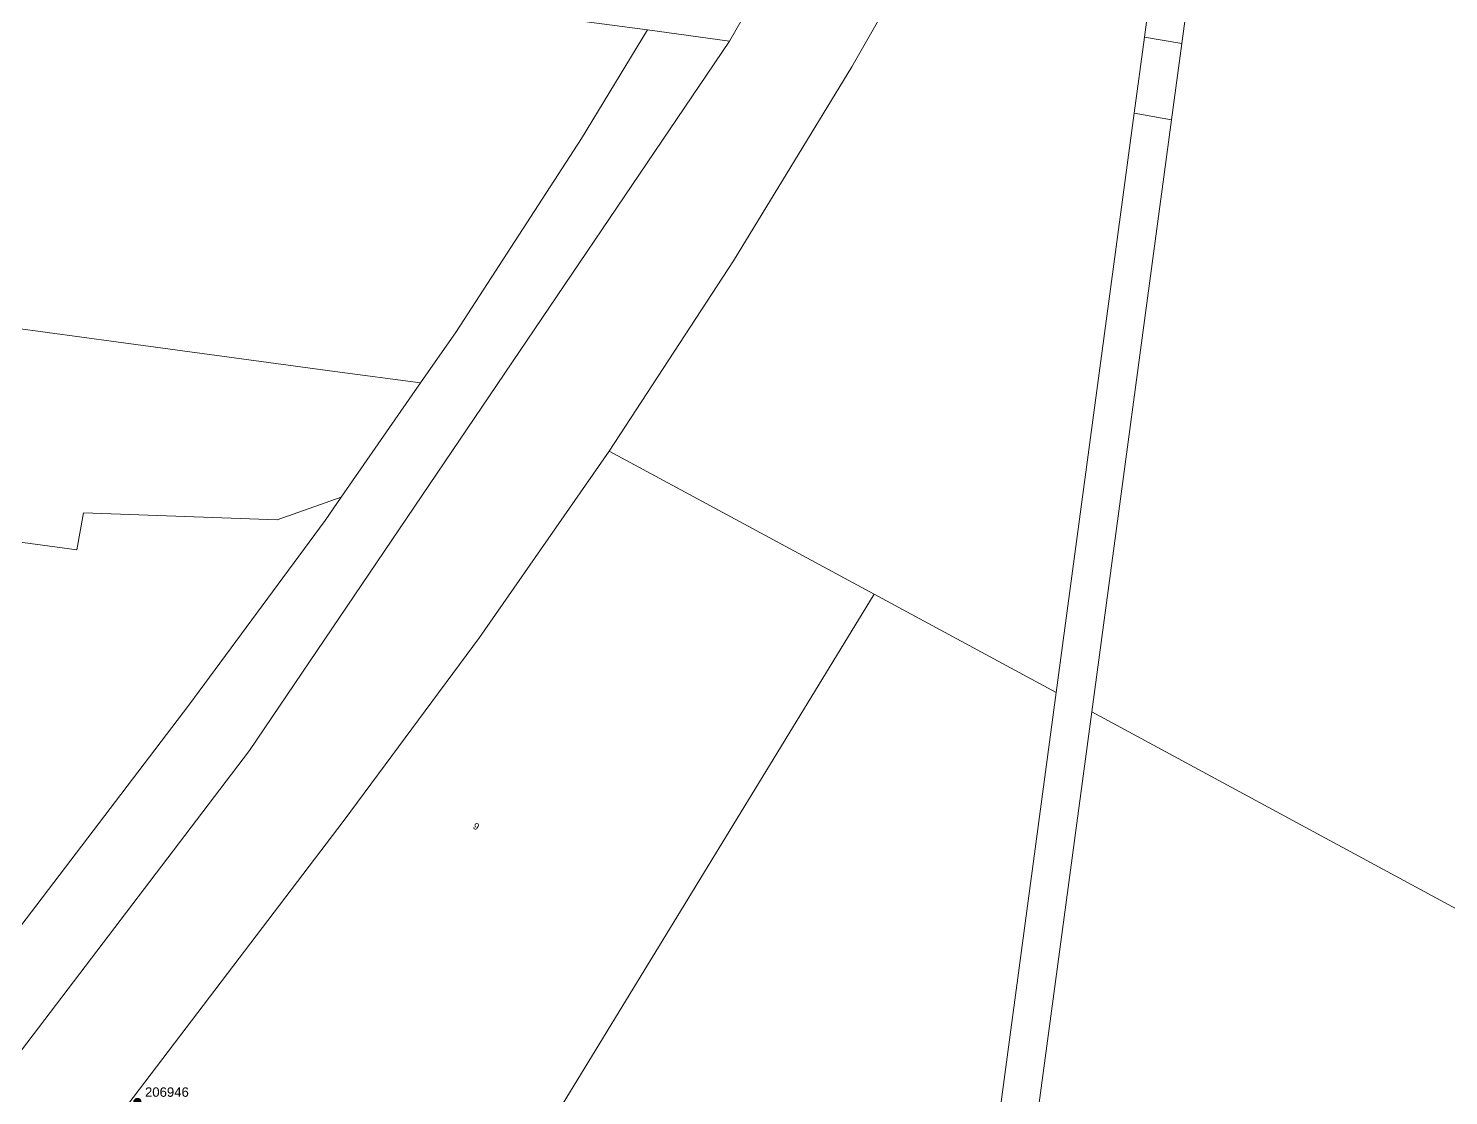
# Model space of a CAD drawing. Header units: metres. Extents: x 264899 to 270320, y 6185871 to 6191197.
# Drawn here: x 268348.5 to 268725.8, y 6187440.5 to 6187724 of the extents above; entities that cross this region are included whole.
import ezdxf
from ezdxf.enums import TextEntityAlignment as Align

# ---------------------------------------------------------------- set-up
doc = ezdxf.new("R2010")
doc.units = ezdxf.units.M
doc.layers.get('0').update_dxf_attribs({"color": 6})
doc.layers.add('Cadastre Land Parcels_SP_EXT', color=118, linetype='Continuous', lineweight=15)
doc.layers.add('SupportsOH_SP_TR_HV_LV_SL_EXT', color=7, linetype='Continuous')
doc.layers.get('0').freeze()
doc.styles.add('POLE_LABEL', font='arial.ttf', dxfattribs={"height": 2})
doc.styles.get("Standard").update_dxf_attribs({"font": 'arial.ttf'})

# ---------------------------------------------------------------- blocks, each defined once
blk = doc.blocks.new('POLE_EXT')
blk.add_hatch(color=256).paths.add_polyline_path([(-1, 0, 1), (1, 0, 1)])
blk.add_lwpolyline([(-1, 0, 1), (1, 0, 1)], format="xyb", close=True)
at = {"flags": 8}
blk.add_attdef('pNumber', text='', height=2, dxfattribs=at).set_placement((2.5, 2.5), align=Align.MIDDLE_CENTER)
at = {"style": 'POLE_LABEL', "flags": 9}
for tag, p in [('STRUCTURE_PLANT_NUMBER', (1.35, 0.03)), ('STREET_CODE', (1.35, -0.2))]:
    blk.add_attdef(tag, text='', height=0.2, dxfattribs=at).set_placement(p, align=Align.MIDDLE_LEFT)
at = {"flags": 9}
for tag, p in [('OWNED_BY', (1.35, -0.4)), ('SPECIAL_USE', (1.35, -0.8)), ('STATE', (1.35, -1)), ('cLV', (1.35, -1.4)), ('hDepth', (1.35, -1.6)), ('hDia', (1.35, -1.8)), ('cHV', (1.35, -2)), ('cLinedev', (1.35, -3.4)), ('pExisting', (1.35, -3.8)), ('PARENT', (1.35, -0.6)), ('USAGE', (1.35, -1.2)), ('LBRACKET', (1.35, -2.2)), ('LExisting', (1.35, -2.4)), ('LANTNUMBER', (1.35, -2.6)), ('LOther', (1.35, -2.8)), ('LRemove', (1.35, -3)), ('LEGEND', (1.35, -3.2)), ('LOCATION', (1.35, -3.6)), ('pFooting', (1.35, -4.4)), ('pNew', (1.35, -4.6)), ('pRelocate', (1.35, -5)), ('pRemove', (1.35, -5.2)), ('pReplace', (1.35, -5.4)), ('pStay', (1.35, -5.6)), ('pType', (1.35, -5.8)), ('cspan', (1.35, -6)), ('STREETNAME', (1.35, -6.2)), ('SUBURB', (1.35, -6.4)), ('OPERATED_BY', (1.36, -7.01)), ('PFNUMBER', (1.35, -4)), ('NEWPFNUMBER', (1.35, -4.2)), ('NOTES', (1.35, -6.6)), ('MAINTAINED_BY', (1.36, -6.81))]:
    blk.add_attdef(tag, text='', height=0.2, dxfattribs=at).set_placement(p, align=Align.MIDDLE_LEFT)
at = {"flags": 1}
blk.add_attdef('Z', (1.35, -7.33), '', height=0.2, dxfattribs=at)

msp = doc.modelspace()

# ---------------------------------------------------------------- linework, layer by layer
at = {"layer": 'Cadastre Land Parcels_SP_EXT', "linetype": 'Continuous'}
for points in [[(268642.27, 6187701.42), (268645, 6187721.67), (268647.7, 6187741.76), (268648.21, 6187745.57), (268619.59, 6187808.28), (268597.18, 6187766.18), (268567.24, 6187713.76), (268535.79, 6187662.25), (268502.8, 6187611.7), (268573.17, 6187573.68), (268621.56, 6187547.54), (268642.27, 6187701.42)], [(268328.3, 6187748.59), (268268.85, 6187756.65), (268209.39, 6187764.71), (268149.93, 6187772.77), (268144.51, 6187732.33), (268010.69, 6187750.28), (268002.71, 6187690.8), (268118.95, 6187675.04), (268139.36, 6187672.27), (268259.3, 6187656.01), (268280.52, 6187653.13), (268371.81, 6187640.76), (268429.94, 6187632.87), (268452.66, 6187629.79), (268462.12, 6187643.41), (268495.45, 6187694.69), (268512.96, 6187723.56), (268492.8, 6187726.29), (268328.3, 6187748.59)], [(268407.25, 6187532.16), (268534.76, 6187720.6), (268512.96, 6187723.56), (268495.45, 6187694.69), (268462.12, 6187643.41), (268452.66, 6187629.79), (268431.64, 6187599.49), (268427.33, 6187593.27), (268391.12, 6187544.21), (268329.77, 6187463.72), (268338.74, 6187442.23), (268407.25, 6187532.16)], [(268654.92, 6187719.99), (268645, 6187721.67), (268642.27, 6187701.42), (268652.19, 6187699.68), (268654.92, 6187719.99)], [(268452.66, 6187629.79), (268429.94, 6187632.87), (268371.81, 6187640.76), (268280.52, 6187653.13), (268259.3, 6187656.01), (268139.36, 6187672.27), (268118.95, 6187675.04), (268002.71, 6187690.8), (267997.75, 6187691.47), (267990.28, 6187635.83), (268162.08, 6187612.52), (268161.67, 6187609.55), (268187.44, 6187606.05), (268187.85, 6187609.02), (268361.39, 6187585.48), (268363.12, 6187595.33), (268414.58, 6187593.4), (268431.64, 6187599.49), (268452.66, 6187629.79)], [(268161.67, 6187609.55), (268162.08, 6187612.52), (267990.28, 6187635.83), (267970.98, 6187492.1), (268090.57, 6187475.88), (268110.53, 6187473.18), (268229.04, 6187457.1), (268255.97, 6187453.45), (268294.48, 6187448.23), (268304.6, 6187446.86), (268314.59, 6187445.5), (268338.74, 6187442.23), (268329.77, 6187463.72), (268391.12, 6187544.21), (268427.33, 6187593.27), (268431.64, 6187599.49), (268414.58, 6187593.4), (268363.12, 6187595.33), (268361.39, 6187585.48), (268187.85, 6187609.02), (268187.44, 6187606.05), (268161.67, 6187609.55)], [(268573.17, 6187573.68), (268502.8, 6187611.7), (268468.34, 6187562.15), (268432.41, 6187513.65), (268367.01, 6187427.76), (268454.99, 6187380.24), (268573.17, 6187573.68)], [(268621.56, 6187547.54), (268573.17, 6187573.68), (268454.99, 6187380.24), (268497.07, 6187357.5), (268514.22, 6187348.24), (268589.28, 6187307.69), (268621.56, 6187547.54)], [(268749.79, 6187478.27), (268631.02, 6187542.43), (268598.74, 6187302.58), (268613.55, 6187294.58), (268645.35, 6187286.45), (268749.79, 6187478.27)]]:
    msp.add_lwpolyline(points, close=True, dxfattribs=at)
for points in [[(268571.89, 6187785.12), (268534.76, 6187720.6), (268407.25, 6187532.16), (268338.74, 6187442.23), (268334.25, 6187436.35), (268321.71, 6187419.76), (268318.05, 6187414.81), (268113.35, 6187146.95), (268099.25, 6187128.08), (268135.08, 6187122.3), (268181.12, 6187182.72), (268181.12, 6187182.72), (268243.72, 6187265.29), (268354.51, 6187411.42), (268359.45, 6187417.87), (268367.01, 6187427.76), (268432.41, 6187513.65), (268468.34, 6187562.15), (268502.8, 6187611.7), (268535.79, 6187662.25), (268567.24, 6187713.76), (268597.18, 6187766.18)], [(268492.8, 6187726.29), (268512.96, 6187723.56), (268534.76, 6187720.6), (268571.89, 6187785.12)], [(268657.65, 6187740.31), (268654.92, 6187719.99), (268652.19, 6187699.68), (268631.02, 6187542.43), (268749.79, 6187478.27), (268645.35, 6187286.45), (268690.24, 6187274.97), (268727.73, 6187285.82), (268750.71, 6187305.87), (268773.63, 6187325.29), (268796.44, 6187344.02), (268824.89, 6187366.77), (268910.2, 6187434.78), (268935.98, 6187448.86), (268964.36, 6187464.36), (268988.32, 6187477.44), (269026.52, 6187507.67), (269063.9, 6187539.1)]]:
    msp.add_lwpolyline(points, dxfattribs=at)

# ---------------------------------------------------------------- block references
at = {"layer": 'SupportsOH_SP_TR_HV_LV_SL_EXT'}
ref = msp.add_blockref('POLE_EXT', (268377.48, 6187438.67), dxfattribs=at)
ref.add_attrib('ASSET_NUM', '206946', dxfattribs={"layer": '0', "height": 2.5, "style": 'POLE_LABEL'}).set_placement((268379.48, 6187439.42), align=Align.BOTTOM_LEFT)

# ---------------------------------------------------------------- texts
at = {"layer": 'Cadastre Land Parcels_SP_EXT'}
msp.add_text('9', height=1.8, rotation=332.238, dxfattribs=at).set_placement((268466.45, 6187511.53))

doc.saveas('drawing.dxf')
